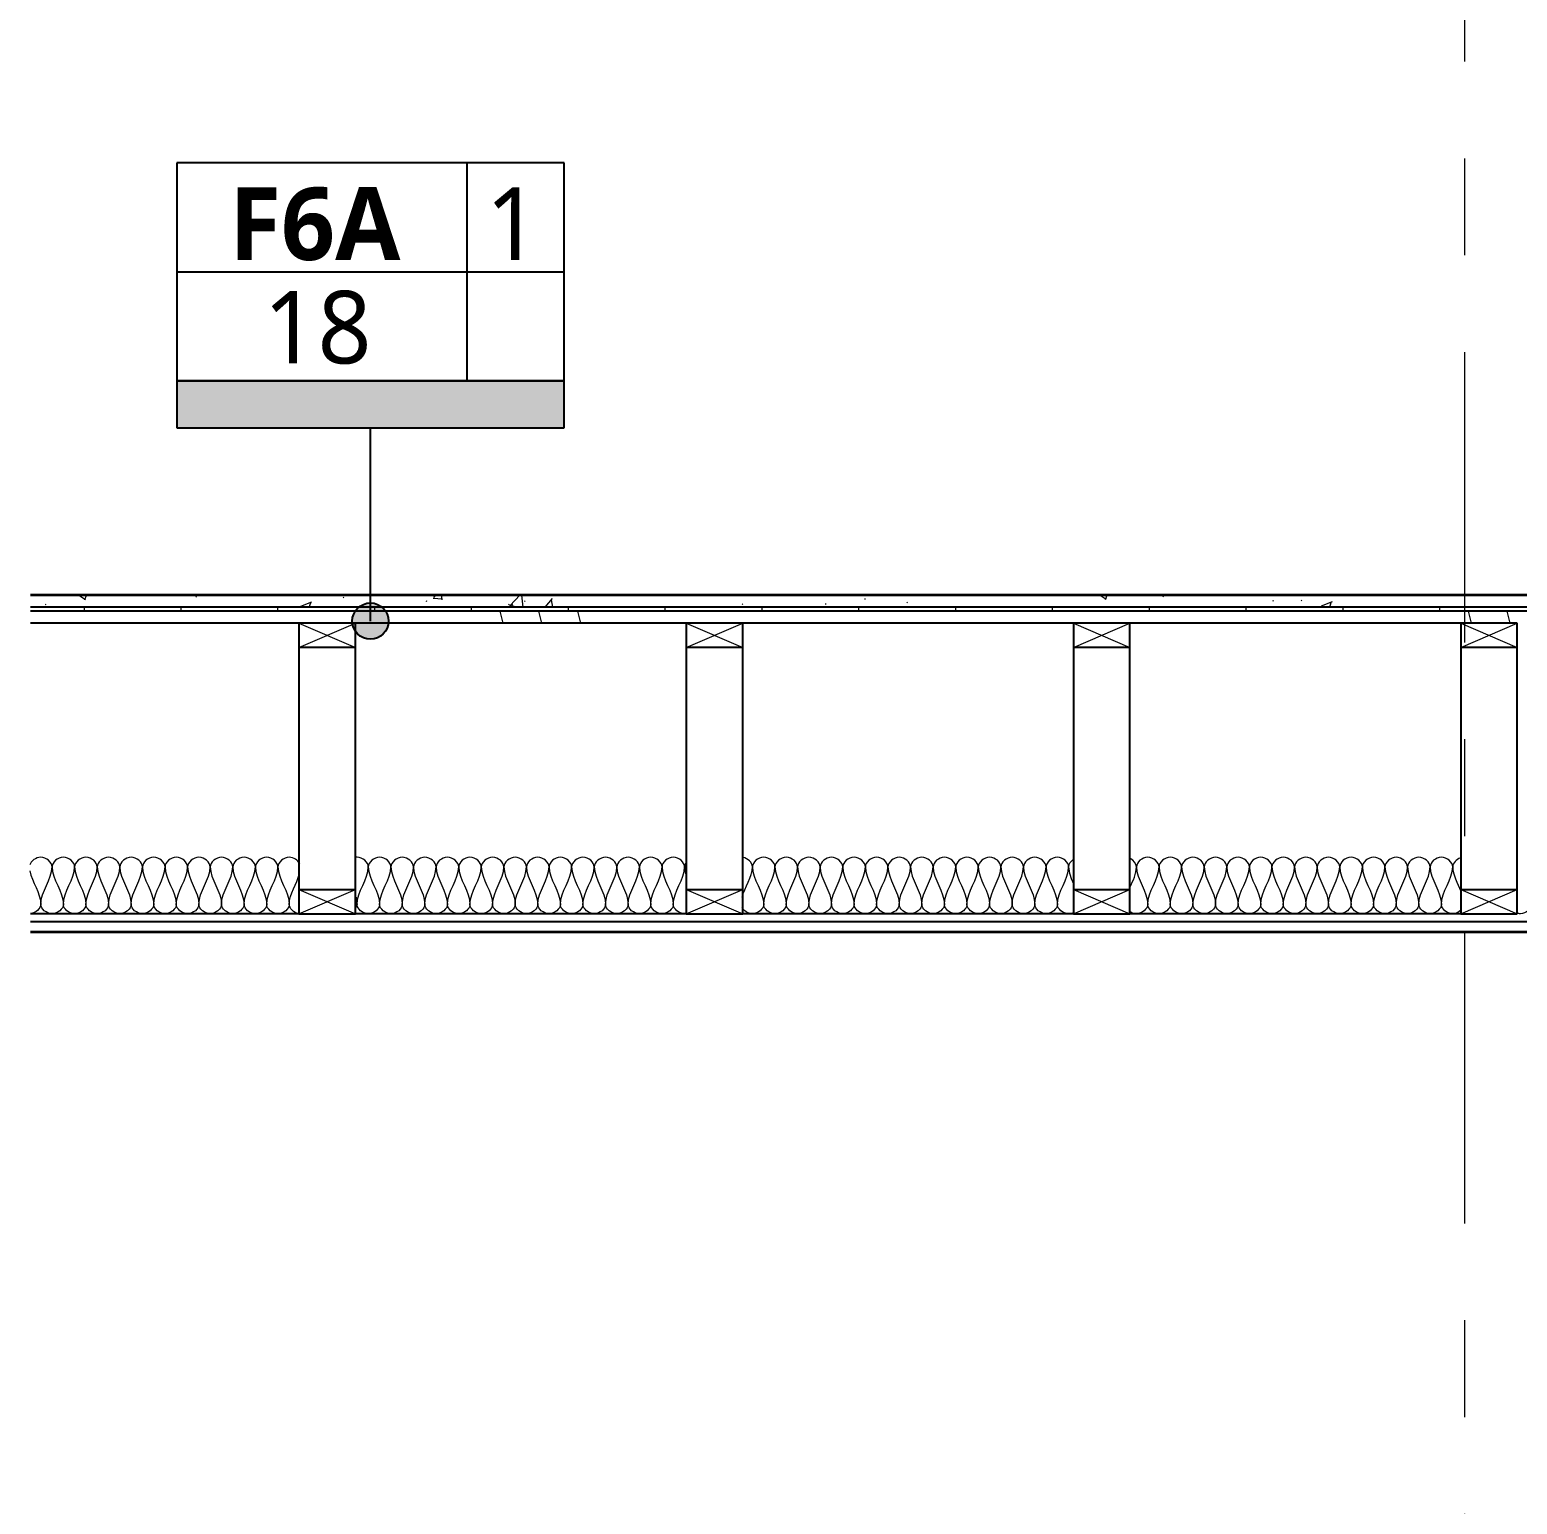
# Model space of a CAD drawing. Header units: inches. Extents: x 6 to 8416, y -388 to 6104.
# Drawn here: x 36.6 to 128.8, y 5420.5 to 5511.9 of the extents above; entities that cross this region are included whole.
import ezdxf

# ---------------------------------------------------------------- set-up
doc = ezdxf.new("R2010")
doc.units = ezdxf.units.IN
doc.header["$MEASUREMENT"] = 0
doc.linetypes.add('Center 3_8_', pattern=[36, 18, -6, 6, -6])
for name, color, linetype, lineweight in [('A-DETL', 90, 'Continuous', 13), ('A-DETL-GENF', 92, 'Continuous', 13), ('A-FLOR', 192, 'Continuous', 18), ('A-FLOR-IDEN', 11, 'Continuous', 25), ('A-FLOR-MCUT', 51, 'Continuous', 25), ('A-FLOR-PATT', 8, 'Continuous', 35), ('A-ROOM', 32, 'Continuous', 13), ('S-GRID', 1, 'Continuous', 13)]:
    doc.layers.add(name, color=color, linetype=linetype, lineweight=lineweight)
doc.styles.add('Open Sans_3', font='OpenSans-Regular.ttf', dxfattribs={"height": 4.5})
doc.styles.add('Open Sans_B', font='OpenSans-Bold.ttf', dxfattribs={"height": 4.5})

# ---------------------------------------------------------------- blocks, each defined once
blk = doc.blocks.new('06 Nominal Cut Lumber-Section-AM1 - 2x4 Section-9046868-WALL SECTION - PARKING EAST')
at = {"layer": 'A-DETL-GENF', "lineweight": 25}
for p, q in [((2.189, 5730.875), (-1.311, 5730.875)), ((-1.311, 5730.875), (-1.311, 5729.375)), ((2.189, 5729.375), (2.189, 5730.875))]:
    blk.add_line(p, q, dxfattribs=at)
at = {"layer": 'A-DETL-GENF'}
for p, q in [((-1.311, 5729.375), (2.189, 5730.875)), ((-1.311, 5730.875), (2.189, 5729.375))]:
    blk.add_line(p, q, dxfattribs=at)
blk = doc.blocks.new('06 Nominal Cut Lumber-Section-AM1 - 2x4 Section-V5-WALL SECTION - PARKING EAST')
at = {"layer": 'A-DETL-GENF', "lineweight": 25}
for p, q in [((-1.311, 5714.375), (-1.311, 5712.875)), ((2.189, 5712.875), (2.189, 5714.375)), ((-1.311, 5712.875), (2.189, 5712.875))]:
    blk.add_line(p, q, dxfattribs=at)
at = {"layer": 'A-DETL-GENF'}
for p, q in [((-1.311, 5712.875), (2.189, 5714.375)), ((-1.311, 5714.375), (2.189, 5712.875))]:
    blk.add_line(p, q, dxfattribs=at)
blk = doc.blocks.new('06 Nominal Cut Lumber-Top-AM - 4_ W-20150248-WALL SECTION - PARKING EAST')
at = {"layer": 'A-DETL-GENF', "lineweight": 25}
for p, q in [((2.189, 5729.375), (-1.311, 5729.375)), ((-1.311, 5729.375), (-1.311, 5714.375)), ((2.189, 5714.375), (2.189, 5729.375)), ((-1.311, 5714.375), (2.189, 5714.375))]:
    blk.add_line(p, q, dxfattribs=at)
blk = doc.blocks.new('ASM TAG - Floor-AM - Assembly-1637575-WALL SECTION - PARKING EAST')
at = {"layer": 'A-FLOR-IDEN', "lineweight": 13}
blk.add_hatch(color=256, dxfattribs=at).paths.add_polyline_path([(-80.88, 4994.573), (-80.88, 4991.658), (-104.88, 4991.658), (-104.88, 4994.573)])
at = {"layer": 'A-FLOR-IDEN'}
for p, q in [((-86.88, 5008.073), (-104.88, 5008.073)), ((-104.88, 5008.073), (-104.88, 5001.323)), ((-104.88, 5008.073), (-104.88, 4994.573)), ((-80.88, 5008.073), (-104.88, 5008.073)), ((-80.88, 5008.073), (-86.88, 5008.073)), ((-86.88, 4994.573), (-86.88, 5008.073)), ((-80.88, 5001.323), (-80.88, 5008.073)), ((-80.88, 4994.573), (-80.88, 5008.073)), ((-104.88, 5001.323), (-104.88, 4994.573)), ((-104.88, 5001.323), (-80.88, 5001.323)), ((-80.88, 4994.573), (-80.88, 5001.323)), ((-80.88, 4994.573), (-104.88, 4994.573)), ((-104.88, 4994.573), (-104.88, 4991.658)), ((-104.88, 4994.573), (-86.88, 4994.573)), ((-104.88, 4994.573), (-80.88, 4994.573)), ((-86.88, 4994.573), (-80.88, 4994.573)), ((-80.88, 4991.658), (-80.88, 4994.573)), ((-104.88, 4991.658), (-80.88, 4991.658))]:
    blk.add_line(p, q, dxfattribs=at)
at = {"layer": 'A-FLOR-IDEN', "lineweight": 13}
for p, q in [((-86.88, 5001.323), (-86.88, 5008.073)), ((-86.88, 5008.073), (-86.88, 5001.323)), ((-104.88, 5001.323), (-86.88, 5001.323)), ((-86.88, 5001.323), (-104.88, 5001.323)), ((-86.88, 4994.573), (-86.88, 5001.323)), ((-86.88, 5001.323), (-80.88, 5001.323)), ((-80.88, 5001.323), (-86.88, 5001.323)), ((-86.88, 5001.323), (-86.88, 4994.573))]:
    blk.add_line(p, q, dxfattribs=at)

msp = doc.modelspace()

# ---------------------------------------------------------------- hatches: boundary and pattern name
at = {"layer": 'A-FLOR-IDEN'}
h = msp.add_hatch(color=256, dxfattribs=at)
edge = h.paths.add_edge_path()
edge.add_arc((57.73850144, 5475.26231931), 1.125, 0, 360)
at = {"layer": 'A-FLOR-PATT', "lineweight": 13}
h = msp.add_hatch(dxfattribs=at)
h.set_pattern_fill('FP_1', color=256, style=0, pattern_type=2)
h.set_pattern_definition([(50, (-751.995, 5590.484), (6.885997, -0.602097), [0.72, -7.92]), (355, (-751.995, 5590.484), (-1.331756, 7.220547), [0.576, -6.336]), (100.451, (-751.421, 5590.433), (5.55363, 6.61819), [0.61191, -6.731]), (46.184, (-751.995, 5592.404), (10.24564, -1.588925), [1.08, -11.88]), (96.636, (-751.141, 5592.271), (8.97244, 9.35152), [0.91786, -10.096]), (351.184, (-751.995, 5592.404), (8.9732, 9.35123), [0.864, -9.504]), (21, (-751.035, 5591.924), (5.730726, -3.865003), [0.72, -7.92]), (326, (-751.035, 5591.924), (2.33581, 6.96088), [0.576, -6.336]), (71.451, (-750.557, 5591.601), (8.065876, 3.09595), [0.61191, -6.731]), (37.5, (-751.9948, 5590.484), (0.116866, 3.1954784), [0.06336, -6.196, 0.06336, -6.369, -6.36]), (37.5, (-751.9948, 5590.484), (0.116866, 3.1954784), [-12.691, 0.06336, -6.297]), (7.5, (-751.995, 5590.484), (2.52543, 3.786025), [0.06336, -3.604, 0.06336, -6.052, -2.424]), (7.5, (-751.995, 5590.484), (2.52543, 3.786025), [-9.782, 0.06336, -2.361]), (327.5, (-754.1358, 5590.484), (5.1243685, -0.216176), [0.06336, -2.337, 0.06336, -7.425, -9.936]), (327.5, (-754.1358, 5590.484), (5.1243685, -0.216176), [-9.888, 0.06336, -9.873]), (317.5, (-755.096, 5590.484), (5.598326, 0.96141), [0.06336, -3.057, 0.06336, -4.909, -7.056]), (317.5, (-755.096, 5590.484), (5.598326, 0.96141), [-8.093, 0.06336, -6.993])])
h.paths.add_polyline_path([(174.43238982, 5476.125), (174.43238982, 5476.875), (36.66538982, 5476.875), (36.66538982, 5476.125), (157.61038982, 5476.125)])
h = msp.add_hatch(dxfattribs=at)
h.set_pattern_fill('FP_2', color=256, style=0, pattern_type=2)
h.set_pattern_definition([(0, (-751.995, 5590.484), (0, 6), []), (90, (-751.995, 5590.484), (-6, 4e-16), [])])
h.paths.add_polyline_path([(175.05738982, 5475.875), (175.05738982, 5476.125), (36.66538982, 5476.125), (36.66538982, 5475.875), (157.61038982, 5475.875)])
h = msp.add_hatch(dxfattribs=at)
h.set_pattern_fill('FP_3', color=256, style=0, pattern_type=2)
h.set_pattern_definition([(0, (-751.995, 5590.484), (0, 60), [60, 0, 0, 0]), (284.036, (-711.195, 5602.484), (59.99915, -180.0005), [12.369, -235.017]), (284.036, (-713.595, 5602.484), (59.99915, -180.0005), [12.369, -235.017]), (284.036, (-715.995, 5602.484), (59.99915, -180.0005), [12.369, -235.017]), (284.036, (-747.195, 5614.484), (59.99915, -180.0005), [12.369, -235.017]), (284.036, (-749.595, 5614.484), (59.99915, -180.0005), [12.369, -235.017]), (284.036, (-751.995, 5614.484), (59.99915, -180.0005), [12.369, -235.017]), (284.036, (-729.195, 5626.484), (59.99915, -180.0005), [12.369, -235.017]), (284.036, (-731.595, 5626.484), (59.99915, -180.0005), [12.369, -235.017]), (284.036, (-733.995, 5626.484), (59.99915, -180.0005), [12.369, -235.017]), (284.036, (-711.195, 5638.484), (59.99915, -180.0005), [12.369, -235.017]), (284.036, (-713.595, 5638.484), (59.99915, -180.0005), [12.369, -235.017]), (284.036, (-715.995, 5638.484), (59.99915, -180.0005), [12.369, -235.017]), (284.036, (-747.195, 5650.484), (59.99915, -180.0005), [12.369, -235.017]), (284.036, (-749.595, 5650.484), (59.99915, -180.0005), [12.369, -235.017]), (284.036, (-751.995, 5650.484), (59.99915, -180.0005), [12.369, -235.017]), (0, (-751.995, 5596.484), (0, 60), [60, 0, 0, 0]), (0, (-751.995, 5602.484), (0, 60), [60, 0, 0, 0]), (0, (-751.995, 5608.484), (0, 60), [60, 0, 0, 0]), (0, (-751.995, 5614.484), (0, 60), [60, 0, 0, 0]), (0, (-751.995, 5620.484), (0, 60), [60, 0, 0, 0]), (0, (-751.995, 5626.484), (0, 60), [60, 0, 0, 0]), (0, (-751.995, 5632.484), (0, 60), [60, 0, 0, 0]), (0, (-751.995, 5638.484), (0, 60), [60, 0, 0, 0]), (0, (-751.995, 5644.484), (0, 60), [60, 0, 0, 0])])
h.paths.add_polyline_path([(152.80738982, 5475.125), (175.05738982, 5475.125), (175.05738982, 5475.875), (36.66538982, 5475.875), (36.66538982, 5475.125), (149.30738982, 5475.125)])

# ---------------------------------------------------------------- linework, layer by layer
at = {"layer": 'A-DETL'}
for points, knots in [([(38.00738982, 5460.04166667), (38.00738982, 5460.31665264), (37.35378982, 5460.89246931), (36.70018982, 5460.39298948), (36.62502828, 5460.15199534)], [0, 0, 0, 0, 1.4142135624, 2.6409428125, 2.6409428125, 2.6409428125, 2.6409428125]), ([(53.35671227, 5460.23137678), (53.24738982, 5460.44150186), (52.62738982, 5460.86286797), (52.00738982, 5460.31665264), (52.00738982, 5460.04166667)], [0.3232488143, 0.3232488143, 0.3232488143, 0.3232488143, 1.4142135624, 2.8284271247, 2.8284271247, 2.8284271247, 2.8284271247]), ([(57.60738982, 5460.04166667), (57.60738982, 5460.31665264), (57.22102618, 5460.65703609), (56.83466255, 5460.62167158), (56.79869144, 5460.61539795)], [0, 0, 0, 0, 1.4142135624, 1.5611448416, 1.5611448416, 1.5611448416, 1.5611448416]), ([(77.31608821, 5457.13460205), (77.28011709, 5457.12832842), (76.89375346, 5457.09296391), (76.50738982, 5457.43334736), (76.50738982, 5457.70833333)], [1.2672822832, 1.2672822832, 1.2672822832, 1.2672822832, 1.4142135624, 2.8284271247, 2.8284271247, 2.8284271247, 2.8284271247]), ([(82.10738982, 5457.70833333), (82.10738982, 5457.43334736), (81.48738982, 5456.88713203), (80.86738982, 5457.30849814), (80.75806737, 5457.51862322)], [0, 0, 0, 0, 1.4142135624, 2.5051783105, 2.5051783105, 2.5051783105, 2.5051783105]), ([(101.32406441, 5457.2045204), (101.22557164, 5457.15495582), (100.76648073, 5457.02889173), (100.30738982, 5457.43334736), (100.30738982, 5457.70833333)], [0.9734197247, 0.9734197247, 0.9734197247, 0.9734197247, 1.4142135624, 2.8284271247, 2.8284271247, 2.8284271247, 2.8284271247]), ([(105.90738982, 5457.70833333), (105.90738982, 5457.43334736), (105.41193528, 5456.99685564), (104.91648073, 5457.1782548), (104.7961477, 5457.26023799)], [0, 0, 0, 0, 1.4142135624, 2.0019386792, 2.0019386792, 2.0019386792, 2.0019386792]), ([(125.32139798, 5457.34293881), (125.18738982, 5457.21586808), (124.64738982, 5456.95761143), (124.10738982, 5457.43334736), (124.10738982, 5457.70833333)], [0.6464976285, 0.6464976285, 0.6464976285, 0.6464976285, 1.4142135624, 2.8284271247, 2.8284271247, 2.8284271247, 2.8284271247]), ([(129.70738982, 5457.70833333), (129.70738982, 5457.43334736), (129.28466255, 5457.06092782), (128.86193528, 5457.1383137), (128.79234819, 5457.1618753)], [0, 0, 0, 0, 1.4142135624, 1.7080761208, 1.7080761208, 1.7080761208, 1.7080761208])]:
    msp.add_open_spline(points, degree=3, knots=knots, dxfattribs=at)
for points in [[(37.30738982, 5457.70833333), (37.30738982, 5458.51004832), (38.00738982, 5459.23995168), (38.00738982, 5460.04166667)], [(39.40738982, 5460.04166667), (39.40738982, 5460.31665264), (38.70738982, 5460.93334736), (38.00738982, 5460.31665264), (38.00738982, 5460.04166667)], [(38.00738982, 5460.04166667), (38.00738982, 5459.23995168), (38.70738982, 5458.51004832), (38.70738982, 5457.70833333)], [(38.70738982, 5457.70833333), (38.70738982, 5458.51004832), (39.40738982, 5459.23995168), (39.40738982, 5460.04166667)], [(40.80738982, 5460.04166667), (40.80738982, 5460.31665264), (40.10738982, 5460.93334736), (39.40738982, 5460.31665264), (39.40738982, 5460.04166667)], [(39.40738982, 5460.04166667), (39.40738982, 5459.23995168), (40.10738982, 5458.51004832), (40.10738982, 5457.70833333)], [(40.10738982, 5457.70833333), (40.10738982, 5458.51004832), (40.80738982, 5459.23995168), (40.80738982, 5460.04166667)], [(42.20738982, 5460.04166667), (42.20738982, 5460.31665264), (41.50738982, 5460.93334736), (40.80738982, 5460.31665264), (40.80738982, 5460.04166667)], [(40.80738982, 5460.04166667), (40.80738982, 5459.23995168), (41.50738982, 5458.51004832), (41.50738982, 5457.70833333)], [(41.50738982, 5457.70833333), (41.50738982, 5458.51004832), (42.20738982, 5459.23995168), (42.20738982, 5460.04166667)], [(43.60738982, 5460.04166667), (43.60738982, 5460.31665264), (42.90738982, 5460.93334736), (42.20738982, 5460.31665264), (42.20738982, 5460.04166667)], [(42.20738982, 5460.04166667), (42.20738982, 5459.23995168), (42.90738982, 5458.51004832), (42.90738982, 5457.70833333)], [(42.90738982, 5457.70833333), (42.90738982, 5458.51004832), (43.60738982, 5459.23995168), (43.60738982, 5460.04166667)], [(45.00738982, 5460.04166667), (45.00738982, 5460.31665264), (44.30738982, 5460.93334736), (43.60738982, 5460.31665264), (43.60738982, 5460.04166667)], [(43.60738982, 5460.04166667), (43.60738982, 5459.23995168), (44.30738982, 5458.51004832), (44.30738982, 5457.70833333)], [(44.30738982, 5457.70833333), (44.30738982, 5458.51004832), (45.00738982, 5459.23995168), (45.00738982, 5460.04166667)], [(46.40738982, 5460.04166667), (46.40738982, 5460.31665264), (45.70738982, 5460.93334736), (45.00738982, 5460.31665264), (45.00738982, 5460.04166667)], [(45.00738982, 5460.04166667), (45.00738982, 5459.23995168), (45.70738982, 5458.51004832), (45.70738982, 5457.70833333)], [(45.70738982, 5457.70833333), (45.70738982, 5458.51004832), (46.40738982, 5459.23995168), (46.40738982, 5460.04166667)], [(47.80738982, 5460.04166667), (47.80738982, 5460.31665264), (47.10738982, 5460.93334736), (46.40738982, 5460.31665264), (46.40738982, 5460.04166667)], [(46.40738982, 5460.04166667), (46.40738982, 5459.23995168), (47.10738982, 5458.51004832), (47.10738982, 5457.70833333)], [(47.10738982, 5457.70833333), (47.10738982, 5458.51004832), (47.80738982, 5459.23995168), (47.80738982, 5460.04166667)], [(49.20738982, 5460.04166667), (49.20738982, 5460.31665264), (48.50738982, 5460.93334736), (47.80738982, 5460.31665264), (47.80738982, 5460.04166667)], [(47.80738982, 5460.04166667), (47.80738982, 5459.23995168), (48.50738982, 5458.51004832), (48.50738982, 5457.70833333)], [(48.50738982, 5457.70833333), (48.50738982, 5458.51004832), (49.20738982, 5459.23995168), (49.20738982, 5460.04166667)], [(50.60738982, 5460.04166667), (50.60738982, 5460.31665264), (49.90738982, 5460.93334736), (49.20738982, 5460.31665264), (49.20738982, 5460.04166667)], [(49.20738982, 5460.04166667), (49.20738982, 5459.23995168), (49.90738982, 5458.51004832), (49.90738982, 5457.70833333)], [(49.90738982, 5457.70833333), (49.90738982, 5458.51004832), (50.60738982, 5459.23995168), (50.60738982, 5460.04166667)], [(52.00738982, 5460.04166667), (52.00738982, 5460.31665264), (51.30738982, 5460.93334736), (50.60738982, 5460.31665264), (50.60738982, 5460.04166667)], [(50.60738982, 5460.04166667), (50.60738982, 5459.23995168), (51.30738982, 5458.51004832), (51.30738982, 5457.70833333)], [(51.30738982, 5457.70833333), (51.30738982, 5458.51004832), (52.00738982, 5459.23995168), (52.00738982, 5460.04166667)], [(52.00738982, 5460.04166667), (52.00738982, 5459.23995168), (52.70738982, 5458.51004832), (52.70738982, 5457.70833333)], [(56.90738982, 5457.70833333), (56.90738982, 5458.51004832), (57.60738982, 5459.23995168), (57.60738982, 5460.04166667)], [(59.00738982, 5460.04166667), (59.00738982, 5460.31665264), (58.30738982, 5460.93334736), (57.60738982, 5460.31665264), (57.60738982, 5460.04166667)], [(57.60738982, 5460.04166667), (57.60738982, 5459.23995168), (58.30738982, 5458.51004832), (58.30738982, 5457.70833333)], [(58.30738982, 5457.70833333), (58.30738982, 5458.51004832), (59.00738982, 5459.23995168), (59.00738982, 5460.04166667)], [(60.40738982, 5460.04166667), (60.40738982, 5460.31665264), (59.70738982, 5460.93334736), (59.00738982, 5460.31665264), (59.00738982, 5460.04166667)], [(59.00738982, 5460.04166667), (59.00738982, 5459.23995168), (59.70738982, 5458.51004832), (59.70738982, 5457.70833333)], [(59.70738982, 5457.70833333), (59.70738982, 5458.51004832), (60.40738982, 5459.23995168), (60.40738982, 5460.04166667)], [(61.80738982, 5460.04166667), (61.80738982, 5460.31665264), (61.10738982, 5460.93334736), (60.40738982, 5460.31665264), (60.40738982, 5460.04166667)], [(60.40738982, 5460.04166667), (60.40738982, 5459.23995168), (61.10738982, 5458.51004832), (61.10738982, 5457.70833333)], [(61.10738982, 5457.70833333), (61.10738982, 5458.51004832), (61.80738982, 5459.23995168), (61.80738982, 5460.04166667)], [(63.20738982, 5460.04166667), (63.20738982, 5460.31665264), (62.50738982, 5460.93334736), (61.80738982, 5460.31665264), (61.80738982, 5460.04166667)], [(61.80738982, 5460.04166667), (61.80738982, 5459.23995168), (62.50738982, 5458.51004832), (62.50738982, 5457.70833333)], [(62.50738982, 5457.70833333), (62.50738982, 5458.51004832), (63.20738982, 5459.23995168), (63.20738982, 5460.04166667)], [(64.60738982, 5460.04166667), (64.60738982, 5460.31665264), (63.90738982, 5460.93334736), (63.20738982, 5460.31665264), (63.20738982, 5460.04166667)], [(63.20738982, 5460.04166667), (63.20738982, 5459.23995168), (63.90738982, 5458.51004832), (63.90738982, 5457.70833333)], [(63.90738982, 5457.70833333), (63.90738982, 5458.51004832), (64.60738982, 5459.23995168), (64.60738982, 5460.04166667)], [(66.00738982, 5460.04166667), (66.00738982, 5460.31665264), (65.30738982, 5460.93334736), (64.60738982, 5460.31665264), (64.60738982, 5460.04166667)], [(64.60738982, 5460.04166667), (64.60738982, 5459.23995168), (65.30738982, 5458.51004832), (65.30738982, 5457.70833333)], [(65.30738982, 5457.70833333), (65.30738982, 5458.51004832), (66.00738982, 5459.23995168), (66.00738982, 5460.04166667)], [(67.40738982, 5460.04166667), (67.40738982, 5460.31665264), (66.70738982, 5460.93334736), (66.00738982, 5460.31665264), (66.00738982, 5460.04166667)], [(66.00738982, 5460.04166667), (66.00738982, 5459.23995168), (66.70738982, 5458.51004832), (66.70738982, 5457.70833333)], [(66.70738982, 5457.70833333), (66.70738982, 5458.51004832), (67.40738982, 5459.23995168), (67.40738982, 5460.04166667)], [(68.80738982, 5460.04166667), (68.80738982, 5460.31665264), (68.10738982, 5460.93334736), (67.40738982, 5460.31665264), (67.40738982, 5460.04166667)], [(67.40738982, 5460.04166667), (67.40738982, 5459.23995168), (68.10738982, 5458.51004832), (68.10738982, 5457.70833333)], [(68.10738982, 5457.70833333), (68.10738982, 5458.51004832), (68.80738982, 5459.23995168), (68.80738982, 5460.04166667)], [(70.20738982, 5460.04166667), (70.20738982, 5460.31665264), (69.50738982, 5460.93334736), (68.80738982, 5460.31665264), (68.80738982, 5460.04166667)], [(68.80738982, 5460.04166667), (68.80738982, 5459.23995168), (69.50738982, 5458.51004832), (69.50738982, 5457.70833333)], [(69.50738982, 5457.70833333), (69.50738982, 5458.51004832), (70.20738982, 5459.23995168), (70.20738982, 5460.04166667)], [(71.60738982, 5460.04166667), (71.60738982, 5460.31665264), (70.90738982, 5460.93334736), (70.20738982, 5460.31665264), (70.20738982, 5460.04166667)], [(70.20738982, 5460.04166667), (70.20738982, 5459.23995168), (70.90738982, 5458.51004832), (70.90738982, 5457.70833333)], [(70.90738982, 5457.70833333), (70.90738982, 5458.51004832), (71.60738982, 5459.23995168), (71.60738982, 5460.04166667)], [(73.00738982, 5460.04166667), (73.00738982, 5460.31665264), (72.30738982, 5460.93334736), (71.60738982, 5460.31665264), (71.60738982, 5460.04166667)], [(71.60738982, 5460.04166667), (71.60738982, 5459.23995168), (72.30738982, 5458.51004832), (72.30738982, 5457.70833333)], [(72.30738982, 5457.70833333), (72.30738982, 5458.51004832), (73.00738982, 5459.23995168), (73.00738982, 5460.04166667)], [(74.40738982, 5460.04166667), (74.40738982, 5460.31665264), (73.70738982, 5460.93334736), (73.00738982, 5460.31665264), (73.00738982, 5460.04166667)], [(73.00738982, 5460.04166667), (73.00738982, 5459.23995168), (73.70738982, 5458.51004832), (73.70738982, 5457.70833333)], [(73.70738982, 5457.70833333), (73.70738982, 5458.51004832), (74.40738982, 5459.23995168), (74.40738982, 5460.04166667)], [(75.80738982, 5460.04166667), (75.80738982, 5460.31665264), (75.10738982, 5460.93334736), (74.40738982, 5460.31665264), (74.40738982, 5460.04166667)], [(74.40738982, 5460.04166667), (74.40738982, 5459.23995168), (75.10738982, 5458.51004832), (75.10738982, 5457.70833333)], [(75.10738982, 5457.70833333), (75.10738982, 5458.51004832), (75.80738982, 5459.23995168), (75.80738982, 5460.04166667)], [(77.20738982, 5460.04166667), (77.20738982, 5460.31665264), (76.50738982, 5460.93334736), (75.80738982, 5460.31665264), (75.80738982, 5460.04166667)], [(75.80738982, 5460.04166667), (75.80738982, 5459.23995168), (76.50738982, 5458.51004832), (76.50738982, 5457.70833333)], [(76.50738982, 5457.70833333), (76.50738982, 5458.51004832), (77.20738982, 5459.23995168), (77.20738982, 5460.04166667)], [(77.25806737, 5460.23137678), (77.22567554, 5460.1691175), (77.20738982, 5460.1045206), (77.20738982, 5460.04166667)], [(77.20738982, 5460.04166667), (77.20738982, 5459.89441289), (77.23100498, 5459.74958175), (77.26956034, 5459.6062833)], [(80.76956034, 5458.1437167), (80.94091752, 5458.78059872), (81.40738982, 5459.38720546), (81.40738982, 5460.04166667)], [(81.40738982, 5460.04166667), (81.40738982, 5460.28808267), (81.12633905, 5460.56128794), (80.81608821, 5460.61539795)], [(82.80738982, 5460.04166667), (82.80738982, 5460.31665264), (82.10738982, 5460.93334736), (81.40738982, 5460.31665264), (81.40738982, 5460.04166667)], [(81.40738982, 5460.04166667), (81.40738982, 5459.23995168), (82.10738982, 5458.51004832), (82.10738982, 5457.70833333)], [(82.10738982, 5457.70833333), (82.10738982, 5458.51004832), (82.80738982, 5459.23995168), (82.80738982, 5460.04166667)], [(84.20738982, 5460.04166667), (84.20738982, 5460.31665264), (83.50738982, 5460.93334736), (82.80738982, 5460.31665264), (82.80738982, 5460.04166667)], [(82.80738982, 5460.04166667), (82.80738982, 5459.23995168), (83.50738982, 5458.51004832), (83.50738982, 5457.70833333)], [(83.50738982, 5457.70833333), (83.50738982, 5458.51004832), (84.20738982, 5459.23995168), (84.20738982, 5460.04166667)], [(85.60738982, 5460.04166667), (85.60738982, 5460.31665264), (84.90738982, 5460.93334736), (84.20738982, 5460.31665264), (84.20738982, 5460.04166667)], [(84.20738982, 5460.04166667), (84.20738982, 5459.23995168), (84.90738982, 5458.51004832), (84.90738982, 5457.70833333)], [(84.90738982, 5457.70833333), (84.90738982, 5458.51004832), (85.60738982, 5459.23995168), (85.60738982, 5460.04166667)], [(87.00738982, 5460.04166667), (87.00738982, 5460.31665264), (86.30738982, 5460.93334736), (85.60738982, 5460.31665264), (85.60738982, 5460.04166667)], [(85.60738982, 5460.04166667), (85.60738982, 5459.23995168), (86.30738982, 5458.51004832), (86.30738982, 5457.70833333)], [(86.30738982, 5457.70833333), (86.30738982, 5458.51004832), (87.00738982, 5459.23995168), (87.00738982, 5460.04166667)], [(88.40738982, 5460.04166667), (88.40738982, 5460.31665264), (87.70738982, 5460.93334736), (87.00738982, 5460.31665264), (87.00738982, 5460.04166667)], [(87.00738982, 5460.04166667), (87.00738982, 5459.23995168), (87.70738982, 5458.51004832), (87.70738982, 5457.70833333)], [(87.70738982, 5457.70833333), (87.70738982, 5458.51004832), (88.40738982, 5459.23995168), (88.40738982, 5460.04166667)], [(89.80738982, 5460.04166667), (89.80738982, 5460.31665264), (89.10738982, 5460.93334736), (88.40738982, 5460.31665264), (88.40738982, 5460.04166667)], [(88.40738982, 5460.04166667), (88.40738982, 5459.23995168), (89.10738982, 5458.51004832), (89.10738982, 5457.70833333)], [(89.10738982, 5457.70833333), (89.10738982, 5458.51004832), (89.80738982, 5459.23995168), (89.80738982, 5460.04166667)], [(91.20738982, 5460.04166667), (91.20738982, 5460.31665264), (90.50738982, 5460.93334736), (89.80738982, 5460.31665264), (89.80738982, 5460.04166667)], [(89.80738982, 5460.04166667), (89.80738982, 5459.23995168), (90.50738982, 5458.51004832), (90.50738982, 5457.70833333)], [(90.50738982, 5457.70833333), (90.50738982, 5458.51004832), (91.20738982, 5459.23995168), (91.20738982, 5460.04166667)], [(92.60738982, 5460.04166667), (92.60738982, 5460.31665264), (91.90738982, 5460.93334736), (91.20738982, 5460.31665264), (91.20738982, 5460.04166667)], [(91.20738982, 5460.04166667), (91.20738982, 5459.23995168), (91.90738982, 5458.51004832), (91.90738982, 5457.70833333)], [(91.90738982, 5457.70833333), (91.90738982, 5458.51004832), (92.60738982, 5459.23995168), (92.60738982, 5460.04166667)], [(94.00738982, 5460.04166667), (94.00738982, 5460.31665264), (93.30738982, 5460.93334736), (92.60738982, 5460.31665264), (92.60738982, 5460.04166667)], [(92.60738982, 5460.04166667), (92.60738982, 5459.23995168), (93.30738982, 5458.51004832), (93.30738982, 5457.70833333)], [(93.30738982, 5457.70833333), (93.30738982, 5458.51004832), (94.00738982, 5459.23995168), (94.00738982, 5460.04166667)], [(95.40738982, 5460.04166667), (95.40738982, 5460.31665264), (94.70738982, 5460.93334736), (94.00738982, 5460.31665264), (94.00738982, 5460.04166667)], [(94.00738982, 5460.04166667), (94.00738982, 5459.23995168), (94.70738982, 5458.51004832), (94.70738982, 5457.70833333)], [(94.70738982, 5457.70833333), (94.70738982, 5458.51004832), (95.40738982, 5459.23995168), (95.40738982, 5460.04166667)], [(96.80738982, 5460.04166667), (96.80738982, 5460.31665264), (96.10738982, 5460.93334736), (95.40738982, 5460.31665264), (95.40738982, 5460.04166667)], [(95.40738982, 5460.04166667), (95.40738982, 5459.23995168), (96.10738982, 5458.51004832), (96.10738982, 5457.70833333)], [(96.10738982, 5457.70833333), (96.10738982, 5458.51004832), (96.80738982, 5459.23995168), (96.80738982, 5460.04166667)], [(98.20738982, 5460.04166667), (98.20738982, 5460.31665264), (97.50738982, 5460.93334736), (96.80738982, 5460.31665264), (96.80738982, 5460.04166667)], [(96.80738982, 5460.04166667), (96.80738982, 5459.23995168), (97.50738982, 5458.51004832), (97.50738982, 5457.70833333)], [(97.50738982, 5457.70833333), (97.50738982, 5458.51004832), (98.20738982, 5459.23995168), (98.20738982, 5460.04166667)], [(99.60738982, 5460.04166667), (99.60738982, 5460.31665264), (98.90738982, 5460.93334736), (98.20738982, 5460.31665264), (98.20738982, 5460.04166667)], [(98.20738982, 5460.04166667), (98.20738982, 5459.23995168), (98.90738982, 5458.51004832), (98.90738982, 5457.70833333)], [(98.90738982, 5457.70833333), (98.90738982, 5458.51004832), (99.60738982, 5459.23995168), (99.60738982, 5460.04166667)], [(101.00738982, 5460.04166667), (101.00738982, 5460.31665264), (100.30738982, 5460.93334736), (99.60738982, 5460.31665264), (99.60738982, 5460.04166667)], [(99.60738982, 5460.04166667), (99.60738982, 5459.23995168), (100.30738982, 5458.51004832), (100.30738982, 5457.70833333)], [(100.30738982, 5457.70833333), (100.30738982, 5458.51004832), (101.00738982, 5459.23995168), (101.00738982, 5460.04166667)], [(101.2961477, 5460.48976201), (101.12692937, 5460.37447314), (101.00738982, 5460.20237275), (101.00738982, 5460.04166667)], [(101.00738982, 5460.04166667), (101.00738982, 5459.68045442), (101.14948619, 5459.33381956), (101.30563604, 5458.98862642)], [(104.80563604, 5458.76137358), (104.99606269, 5459.18234082), (105.20738982, 5459.60116393), (105.20738982, 5460.04166667)], [(105.20738982, 5460.04166667), (105.20738982, 5460.23094272), (105.04156928, 5460.43602451), (104.82406441, 5460.5454796)], [(106.60738982, 5460.04166667), (106.60738982, 5460.31665264), (105.90738982, 5460.93334736), (105.20738982, 5460.31665264), (105.20738982, 5460.04166667)], [(105.20738982, 5460.04166667), (105.20738982, 5459.23995168), (105.90738982, 5458.51004832), (105.90738982, 5457.70833333)], [(105.90738982, 5457.70833333), (105.90738982, 5458.51004832), (106.60738982, 5459.23995168), (106.60738982, 5460.04166667)], [(108.00738982, 5460.04166667), (108.00738982, 5460.31665264), (107.30738982, 5460.93334736), (106.60738982, 5460.31665264), (106.60738982, 5460.04166667)], [(106.60738982, 5460.04166667), (106.60738982, 5459.23995168), (107.30738982, 5458.51004832), (107.30738982, 5457.70833333)], [(107.30738982, 5457.70833333), (107.30738982, 5458.51004832), (108.00738982, 5459.23995168), (108.00738982, 5460.04166667)], [(109.40738982, 5460.04166667), (109.40738982, 5460.31665264), (108.70738982, 5460.93334736), (108.00738982, 5460.31665264), (108.00738982, 5460.04166667)], [(108.00738982, 5460.04166667), (108.00738982, 5459.23995168), (108.70738982, 5458.51004832), (108.70738982, 5457.70833333)], [(108.70738982, 5457.70833333), (108.70738982, 5458.51004832), (109.40738982, 5459.23995168), (109.40738982, 5460.04166667)], [(110.80738982, 5460.04166667), (110.80738982, 5460.31665264), (110.10738982, 5460.93334736), (109.40738982, 5460.31665264), (109.40738982, 5460.04166667)], [(109.40738982, 5460.04166667), (109.40738982, 5459.23995168), (110.10738982, 5458.51004832), (110.10738982, 5457.70833333)], [(110.10738982, 5457.70833333), (110.10738982, 5458.51004832), (110.80738982, 5459.23995168), (110.80738982, 5460.04166667)], [(112.20738982, 5460.04166667), (112.20738982, 5460.31665264), (111.50738982, 5460.93334736), (110.80738982, 5460.31665264), (110.80738982, 5460.04166667)], [(110.80738982, 5460.04166667), (110.80738982, 5459.23995168), (111.50738982, 5458.51004832), (111.50738982, 5457.70833333)], [(111.50738982, 5457.70833333), (111.50738982, 5458.51004832), (112.20738982, 5459.23995168), (112.20738982, 5460.04166667)], [(113.60738982, 5460.04166667), (113.60738982, 5460.31665264), (112.90738982, 5460.93334736), (112.20738982, 5460.31665264), (112.20738982, 5460.04166667)], [(112.20738982, 5460.04166667), (112.20738982, 5459.23995168), (112.90738982, 5458.51004832), (112.90738982, 5457.70833333)], [(112.90738982, 5457.70833333), (112.90738982, 5458.51004832), (113.60738982, 5459.23995168), (113.60738982, 5460.04166667)], [(115.00738982, 5460.04166667), (115.00738982, 5460.31665264), (114.30738982, 5460.93334736), (113.60738982, 5460.31665264), (113.60738982, 5460.04166667)], [(113.60738982, 5460.04166667), (113.60738982, 5459.23995168), (114.30738982, 5458.51004832), (114.30738982, 5457.70833333)], [(114.30738982, 5457.70833333), (114.30738982, 5458.51004832), (115.00738982, 5459.23995168), (115.00738982, 5460.04166667)], [(116.40738982, 5460.04166667), (116.40738982, 5460.31665264), (115.70738982, 5460.93334736), (115.00738982, 5460.31665264), (115.00738982, 5460.04166667)], [(115.00738982, 5460.04166667), (115.00738982, 5459.23995168), (115.70738982, 5458.51004832), (115.70738982, 5457.70833333)], [(115.70738982, 5457.70833333), (115.70738982, 5458.51004832), (116.40738982, 5459.23995168), (116.40738982, 5460.04166667)], [(117.80738982, 5460.04166667), (117.80738982, 5460.31665264), (117.10738982, 5460.93334736), (116.40738982, 5460.31665264), (116.40738982, 5460.04166667)], [(116.40738982, 5460.04166667), (116.40738982, 5459.23995168), (117.10738982, 5458.51004832), (117.10738982, 5457.70833333)], [(117.10738982, 5457.70833333), (117.10738982, 5458.51004832), (117.80738982, 5459.23995168), (117.80738982, 5460.04166667)], [(119.20738982, 5460.04166667), (119.20738982, 5460.31665264), (118.50738982, 5460.93334736), (117.80738982, 5460.31665264), (117.80738982, 5460.04166667)], [(117.80738982, 5460.04166667), (117.80738982, 5459.23995168), (118.50738982, 5458.51004832), (118.50738982, 5457.70833333)], [(118.50738982, 5457.70833333), (118.50738982, 5458.51004832), (119.20738982, 5459.23995168), (119.20738982, 5460.04166667)], [(120.60738982, 5460.04166667), (120.60738982, 5460.31665264), (119.90738982, 5460.93334736), (119.20738982, 5460.31665264), (119.20738982, 5460.04166667)], [(119.20738982, 5460.04166667), (119.20738982, 5459.23995168), (119.90738982, 5458.51004832), (119.90738982, 5457.70833333)], [(119.90738982, 5457.70833333), (119.90738982, 5458.51004832), (120.60738982, 5459.23995168), (120.60738982, 5460.04166667)], [(122.00738982, 5460.04166667), (122.00738982, 5460.31665264), (121.30738982, 5460.93334736), (120.60738982, 5460.31665264), (120.60738982, 5460.04166667)], [(120.60738982, 5460.04166667), (120.60738982, 5459.23995168), (121.30738982, 5458.51004832), (121.30738982, 5457.70833333)], [(121.30738982, 5457.70833333), (121.30738982, 5458.51004832), (122.00738982, 5459.23995168), (122.00738982, 5460.04166667)], [(123.40738982, 5460.04166667), (123.40738982, 5460.31665264), (122.70738982, 5460.93334736), (122.00738982, 5460.31665264), (122.00738982, 5460.04166667)], [(122.00738982, 5460.04166667), (122.00738982, 5459.23995168), (122.70738982, 5458.51004832), (122.70738982, 5457.70833333)], [(122.70738982, 5457.70833333), (122.70738982, 5458.51004832), (123.40738982, 5459.23995168), (123.40738982, 5460.04166667)], [(124.80738982, 5460.04166667), (124.80738982, 5460.31665264), (124.10738982, 5460.93334736), (123.40738982, 5460.31665264), (123.40738982, 5460.04166667)], [(123.40738982, 5460.04166667), (123.40738982, 5459.23995168), (124.10738982, 5458.51004832), (124.10738982, 5457.70833333)], [(124.10738982, 5457.70833333), (124.10738982, 5458.51004832), (124.80738982, 5459.23995168), (124.80738982, 5460.04166667)], [(125.29234819, 5460.5881247), (125.02704744, 5460.49829611), (124.80738982, 5460.2595127), (124.80738982, 5460.04166667)], [(124.80738982, 5460.04166667), (124.80738982, 5459.52187344), (125.10164172, 5459.03226693), (125.30858812, 5458.53370392)], [(36.62952965, 5459.78771638), (36.74858854, 5459.08362261), (37.30738982, 5458.42464113), (37.30738982, 5457.70833333)], [(52.70738982, 5457.70833333), (52.70738982, 5458.36279454), (53.17386212, 5458.96940128), (53.3452193, 5459.6062833)], [(56.8452193, 5458.1437167), (56.88377466, 5458.00041825), (56.90738982, 5457.85558711), (56.90738982, 5457.70833333)], [(37.30738982, 5457.70833333), (37.30738982, 5457.44991795), (36.99830071, 5457.16204072), (36.67058596, 5457.12828427)], [(38.70738982, 5457.70833333), (38.70738982, 5457.43334736), (38.00738982, 5456.81665264), (37.30738982, 5457.43334736), (37.30738982, 5457.70833333)], [(40.10738982, 5457.70833333), (40.10738982, 5457.43334736), (39.40738982, 5456.81665264), (38.70738982, 5457.43334736), (38.70738982, 5457.70833333)], [(41.50738982, 5457.70833333), (41.50738982, 5457.43334736), (40.80738982, 5456.81665264), (40.10738982, 5457.43334736), (40.10738982, 5457.70833333)], [(42.90738982, 5457.70833333), (42.90738982, 5457.43334736), (42.20738982, 5456.81665264), (41.50738982, 5457.43334736), (41.50738982, 5457.70833333)], [(44.30738982, 5457.70833333), (44.30738982, 5457.43334736), (43.60738982, 5456.81665264), (42.90738982, 5457.43334736), (42.90738982, 5457.70833333)], [(45.70738982, 5457.70833333), (45.70738982, 5457.43334736), (45.00738982, 5456.81665264), (44.30738982, 5457.43334736), (44.30738982, 5457.70833333)], [(47.10738982, 5457.70833333), (47.10738982, 5457.43334736), (46.40738982, 5456.81665264), (45.70738982, 5457.43334736), (45.70738982, 5457.70833333)], [(48.50738982, 5457.70833333), (48.50738982, 5457.43334736), (47.80738982, 5456.81665264), (47.10738982, 5457.43334736), (47.10738982, 5457.70833333)], [(49.90738982, 5457.70833333), (49.90738982, 5457.43334736), (49.20738982, 5456.81665264), (48.50738982, 5457.43334736), (48.50738982, 5457.70833333)], [(51.30738982, 5457.70833333), (51.30738982, 5457.43334736), (50.60738982, 5456.81665264), (49.90738982, 5457.43334736), (49.90738982, 5457.70833333)], [(52.70738982, 5457.70833333), (52.70738982, 5457.43334736), (52.00738982, 5456.81665264), (51.30738982, 5457.43334736), (51.30738982, 5457.70833333)], [(53.29869144, 5457.13460205), (52.98844059, 5457.18871206), (52.70738982, 5457.46191733), (52.70738982, 5457.70833333)], [(56.90738982, 5457.70833333), (56.90738982, 5457.6454794), (56.88910411, 5457.5808825), (56.85671227, 5457.51862322)], [(58.30738982, 5457.70833333), (58.30738982, 5457.43334736), (57.60738982, 5456.81665264), (56.90738982, 5457.43334736), (56.90738982, 5457.70833333)], [(59.70738982, 5457.70833333), (59.70738982, 5457.43334736), (59.00738982, 5456.81665264), (58.30738982, 5457.43334736), (58.30738982, 5457.70833333)], [(61.10738982, 5457.70833333), (61.10738982, 5457.43334736), (60.40738982, 5456.81665264), (59.70738982, 5457.43334736), (59.70738982, 5457.70833333)], [(62.50738982, 5457.70833333), (62.50738982, 5457.43334736), (61.80738982, 5456.81665264), (61.10738982, 5457.43334736), (61.10738982, 5457.70833333)], [(63.90738982, 5457.70833333), (63.90738982, 5457.43334736), (63.20738982, 5456.81665264), (62.50738982, 5457.43334736), (62.50738982, 5457.70833333)], [(65.30738982, 5457.70833333), (65.30738982, 5457.43334736), (64.60738982, 5456.81665264), (63.90738982, 5457.43334736), (63.90738982, 5457.70833333)], [(66.70738982, 5457.70833333), (66.70738982, 5457.43334736), (66.00738982, 5456.81665264), (65.30738982, 5457.43334736), (65.30738982, 5457.70833333)], [(68.10738982, 5457.70833333), (68.10738982, 5457.43334736), (67.40738982, 5456.81665264), (66.70738982, 5457.43334736), (66.70738982, 5457.70833333)], [(69.50738982, 5457.70833333), (69.50738982, 5457.43334736), (68.80738982, 5456.81665264), (68.10738982, 5457.43334736), (68.10738982, 5457.70833333)], [(70.90738982, 5457.70833333), (70.90738982, 5457.43334736), (70.20738982, 5456.81665264), (69.50738982, 5457.43334736), (69.50738982, 5457.70833333)], [(72.30738982, 5457.70833333), (72.30738982, 5457.43334736), (71.60738982, 5456.81665264), (70.90738982, 5457.43334736), (70.90738982, 5457.70833333)], [(73.70738982, 5457.70833333), (73.70738982, 5457.43334736), (73.00738982, 5456.81665264), (72.30738982, 5457.43334736), (72.30738982, 5457.70833333)], [(75.10738982, 5457.70833333), (75.10738982, 5457.43334736), (74.40738982, 5456.81665264), (73.70738982, 5457.43334736), (73.70738982, 5457.70833333)], [(76.50738982, 5457.70833333), (76.50738982, 5457.43334736), (75.80738982, 5456.81665264), (75.10738982, 5457.43334736), (75.10738982, 5457.70833333)], [(83.50738982, 5457.70833333), (83.50738982, 5457.43334736), (82.80738982, 5456.81665264), (82.10738982, 5457.43334736), (82.10738982, 5457.70833333)], [(84.90738982, 5457.70833333), (84.90738982, 5457.43334736), (84.20738982, 5456.81665264), (83.50738982, 5457.43334736), (83.50738982, 5457.70833333)], [(86.30738982, 5457.70833333), (86.30738982, 5457.43334736), (85.60738982, 5456.81665264), (84.90738982, 5457.43334736), (84.90738982, 5457.70833333)], [(87.70738982, 5457.70833333), (87.70738982, 5457.43334736), (87.00738982, 5456.81665264), (86.30738982, 5457.43334736), (86.30738982, 5457.70833333)], [(89.10738982, 5457.70833333), (89.10738982, 5457.43334736), (88.40738982, 5456.81665264), (87.70738982, 5457.43334736), (87.70738982, 5457.70833333)], [(90.50738982, 5457.70833333), (90.50738982, 5457.43334736), (89.80738982, 5456.81665264), (89.10738982, 5457.43334736), (89.10738982, 5457.70833333)], [(91.90738982, 5457.70833333), (91.90738982, 5457.43334736), (91.20738982, 5456.81665264), (90.50738982, 5457.43334736), (90.50738982, 5457.70833333)], [(93.30738982, 5457.70833333), (93.30738982, 5457.43334736), (92.60738982, 5456.81665264), (91.90738982, 5457.43334736), (91.90738982, 5457.70833333)], [(94.70738982, 5457.70833333), (94.70738982, 5457.43334736), (94.00738982, 5456.81665264), (93.30738982, 5457.43334736), (93.30738982, 5457.70833333)], [(96.10738982, 5457.70833333), (96.10738982, 5457.43334736), (95.40738982, 5456.81665264), (94.70738982, 5457.43334736), (94.70738982, 5457.70833333)], [(97.50738982, 5457.70833333), (97.50738982, 5457.43334736), (96.80738982, 5456.81665264), (96.10738982, 5457.43334736), (96.10738982, 5457.70833333)], [(98.90738982, 5457.70833333), (98.90738982, 5457.43334736), (98.20738982, 5456.81665264), (97.50738982, 5457.43334736), (97.50738982, 5457.70833333)], [(100.30738982, 5457.70833333), (100.30738982, 5457.43334736), (99.60738982, 5456.81665264), (98.90738982, 5457.43334736), (98.90738982, 5457.70833333)], [(107.30738982, 5457.70833333), (107.30738982, 5457.43334736), (106.60738982, 5456.81665264), (105.90738982, 5457.43334736), (105.90738982, 5457.70833333)], [(108.70738982, 5457.70833333), (108.70738982, 5457.43334736), (108.00738982, 5456.81665264), (107.30738982, 5457.43334736), (107.30738982, 5457.70833333)], [(110.10738982, 5457.70833333), (110.10738982, 5457.43334736), (109.40738982, 5456.81665264), (108.70738982, 5457.43334736), (108.70738982, 5457.70833333)], [(111.50738982, 5457.70833333), (111.50738982, 5457.43334736), (110.80738982, 5456.81665264), (110.10738982, 5457.43334736), (110.10738982, 5457.70833333)], [(112.90738982, 5457.70833333), (112.90738982, 5457.43334736), (112.20738982, 5456.81665264), (111.50738982, 5457.43334736), (111.50738982, 5457.70833333)], [(114.30738982, 5457.70833333), (114.30738982, 5457.43334736), (113.60738982, 5456.81665264), (112.90738982, 5457.43334736), (112.90738982, 5457.70833333)], [(115.70738982, 5457.70833333), (115.70738982, 5457.43334736), (115.00738982, 5456.81665264), (114.30738982, 5457.43334736), (114.30738982, 5457.70833333)], [(117.10738982, 5457.70833333), (117.10738982, 5457.43334736), (116.40738982, 5456.81665264), (115.70738982, 5457.43334736), (115.70738982, 5457.70833333)], [(118.50738982, 5457.70833333), (118.50738982, 5457.43334736), (117.80738982, 5456.81665264), (117.10738982, 5457.43334736), (117.10738982, 5457.70833333)], [(119.90738982, 5457.70833333), (119.90738982, 5457.43334736), (119.20738982, 5456.81665264), (118.50738982, 5457.43334736), (118.50738982, 5457.70833333)], [(121.30738982, 5457.70833333), (121.30738982, 5457.43334736), (120.60738982, 5456.81665264), (119.90738982, 5457.43334736), (119.90738982, 5457.70833333)], [(122.70738982, 5457.70833333), (122.70738982, 5457.43334736), (122.00738982, 5456.81665264), (121.30738982, 5457.43334736), (121.30738982, 5457.70833333)], [(124.10738982, 5457.70833333), (124.10738982, 5457.43334736), (123.40738982, 5456.81665264), (122.70738982, 5457.43334736), (122.70738982, 5457.70833333)]]:
    msp.add_open_spline(points, degree=3, dxfattribs=at)
at = {"layer": 'A-FLOR', "lineweight": 35}
for p, q in [((173.80738982, 5476.875), (36.66538982, 5476.875)), ((36.66538982, 5456), (173.80738982, 5456))]:
    msp.add_line(p, q, dxfattribs=at)
at = {"layer": 'A-FLOR-IDEN'}
msp.add_line((57.73850144, 5475.26231931), (57.73850144, 5487.23776928), dxfattribs=at)
msp.add_circle((57.73850144, 5475.26231931), 1.125, dxfattribs=at)
at = {"layer": 'A-FLOR-MCUT'}
for p, q in [((175.05738982, 5476.125), (36.66538982, 5476.125)), ((175.05738982, 5475.875), (36.66538982, 5475.875)), ((53.30738982, 5475.125), (36.66538982, 5475.125)), ((77.30738982, 5475.125), (56.80738982, 5475.125)), ((101.30738982, 5475.125), (80.80738982, 5475.125)), ((125.30738982, 5475.125), (104.80738982, 5475.125)), ((53.30738982, 5457.125), (36.66538982, 5457.125)), ((173.80738982, 5456.625), (36.66538982, 5456.625)), ((77.30738982, 5457.125), (56.80738982, 5457.125)), ((101.30738982, 5457.125), (80.80738982, 5457.125)), ((125.30738982, 5457.125), (104.80738982, 5457.125))]:
    msp.add_line(p, q, dxfattribs=at)
at = {"layer": 'A-ROOM'}
for p, q in [((36.66538982, 5476.875), (62.68238982, 5476.875)), ((62.68238982, 5476.875), (36.66538982, 5476.875)), ((36.66538982, 5476.875), (62.68238982, 5476.875)), ((62.68238982, 5476.875), (36.66538982, 5476.875)), ((36.66538982, 5476.875), (173.80738982, 5476.875)), ((173.80738982, 5476.875), (36.66538982, 5476.875))]:
    msp.add_line(p, q, dxfattribs=at)
at = {"layer": 'S-GRID', "linetype": 'Center 3_8_'}
msp.add_line((125.55738982, 4933.93567916), (125.55738982, 6085.98533367), dxfattribs=at)

# ---------------------------------------------------------------- block references
at = {"layer": 'A-DETL-GENF'}
for name, p in [('06 Nominal Cut Lumber-Section-AM1 - 2x4 Section-9046868-WALL SECTION - PARKING EAST', (54.61816661, -255.75)), ('06 Nominal Cut Lumber-Section-AM1 - 2x4 Section-9046868-WALL SECTION - PARKING EAST', (78.61816661, -255.75)), ('06 Nominal Cut Lumber-Section-AM1 - 2x4 Section-9046868-WALL SECTION - PARKING EAST', (102.61816661, -255.75)), ('06 Nominal Cut Lumber-Section-AM1 - 2x4 Section-9046868-WALL SECTION - PARKING EAST', (126.61816661, -255.75)), ('06 Nominal Cut Lumber-Top-AM - 4_ W-20150248-WALL SECTION - PARKING EAST', (54.61816661, -255.75)), ('06 Nominal Cut Lumber-Top-AM - 4_ W-20150248-WALL SECTION - PARKING EAST', (78.61816661, -255.75)), ('06 Nominal Cut Lumber-Top-AM - 4_ W-20150248-WALL SECTION - PARKING EAST', (102.61816661, -255.75)), ('06 Nominal Cut Lumber-Top-AM - 4_ W-20150248-WALL SECTION - PARKING EAST', (126.61816661, -255.75)), ('06 Nominal Cut Lumber-Section-AM1 - 2x4 Section-V5-WALL SECTION - PARKING EAST', (54.61816661, -255.75)), ('06 Nominal Cut Lumber-Section-AM1 - 2x4 Section-V5-WALL SECTION - PARKING EAST', (78.61816661, -255.75)), ('06 Nominal Cut Lumber-Section-AM1 - 2x4 Section-V5-WALL SECTION - PARKING EAST', (102.61816661, -255.75)), ('06 Nominal Cut Lumber-Section-AM1 - 2x4 Section-V5-WALL SECTION - PARKING EAST', (126.61816661, -255.75))]:
    msp.add_blockref(name, p, dxfattribs=at)
at = {"layer": 'A-FLOR-IDEN'}
msp.add_blockref('ASM TAG - Floor-AM - Assembly-1637575-WALL SECTION - PARKING EAST', (150.61816661, 495.58003013), dxfattribs=at)

# ---------------------------------------------------------------- texts
at = {"layer": 'A-FLOR-IDEN', "lineweight": 13, "char_height": 4.5, "attachment_point": 1}
for s, insert, width, style in [('F6A', (48.97915109, 5502.13586983), 13.938, 'Open Sans_B'), ('1', (64.87633841, 5502.13586983), 4.3935, 'Open Sans_3'), ('18', (51.10513534, 5495.72468988), 8.787, 'Open Sans_3')]:
    msp.add_mtext(s, dxfattribs=dict(at, insert=insert, width=width, style=style))

doc.saveas('drawing.dxf')
